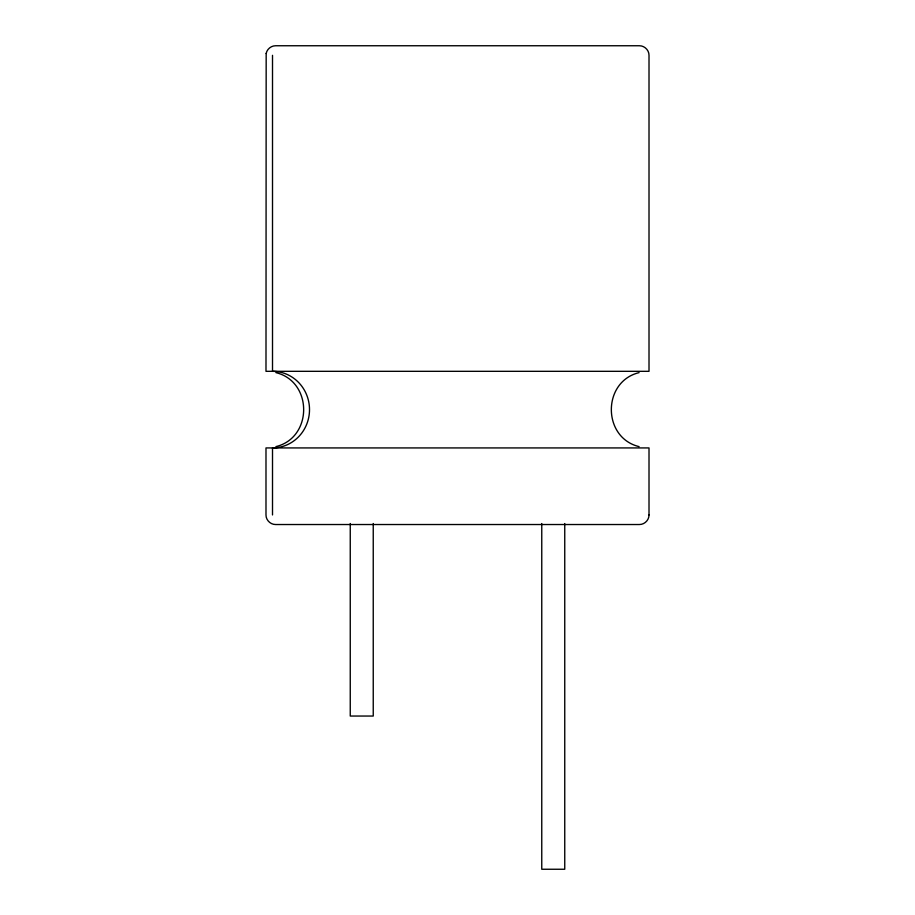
<?xml version="1.0" encoding="UTF-8"?>
<svg xmlns="http://www.w3.org/2000/svg" width="915" height="915" viewBox="0 0 915 915"><rect width="100%" height="100%" fill="white"/><g stroke="black" fill="none" stroke-linecap="round" stroke-linejoin="round"><path stroke-width="1.37" d="M275.907 446.623C312.907 437.702 312.907 381.544 275.907 372.622M639.093 372.622C602.093 381.544 602.093 437.702 639.093 446.623M564.749 523.529L564.749 869.25L541.76 869.25L541.76 523.529M373.24 523.506L373.24 716.045L350.251 716.045L350.251 523.506M272.51 55.323L272.51 371.318A38.304 37 -90 0 1 309.51 409.623A38.304 37 -90 0 1 272.51 447.927L272.51 514.951M266.173 53.459L265.99 371.318L649.01 371.318L649.01 55.323C649.09 50.176 644.492 45.67 639.356 45.75L275.644 45.75C271.183 45.716 267.031 49.067 266.173 53.459M649.01 514.951C649.09 520.109 644.492 524.615 639.356 524.524L275.644 524.524C270.508 524.615 265.91 520.109 265.99 514.951L265.99 447.927L649.01 447.927L649.01 514.951"/></g></svg>
